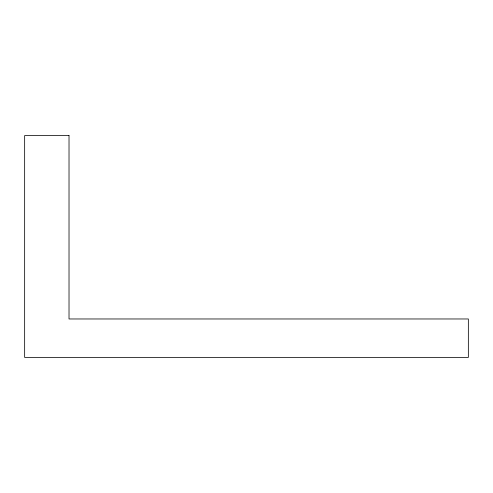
<?xml version="1.0" encoding="UTF-8"?>
<svg xmlns="http://www.w3.org/2000/svg" width="493" height="493" viewBox="0 0 493 493"><rect width="100%" height="100%" fill="white"/><g stroke="black" fill="none" stroke-linecap="round" stroke-linejoin="round"><path stroke-width="0.74" d="M69.02 135.575L24.65 135.575L24.65 357.425L468.35 357.425L468.35 318.971L69.02 318.971L69.02 135.575"/></g></svg>
